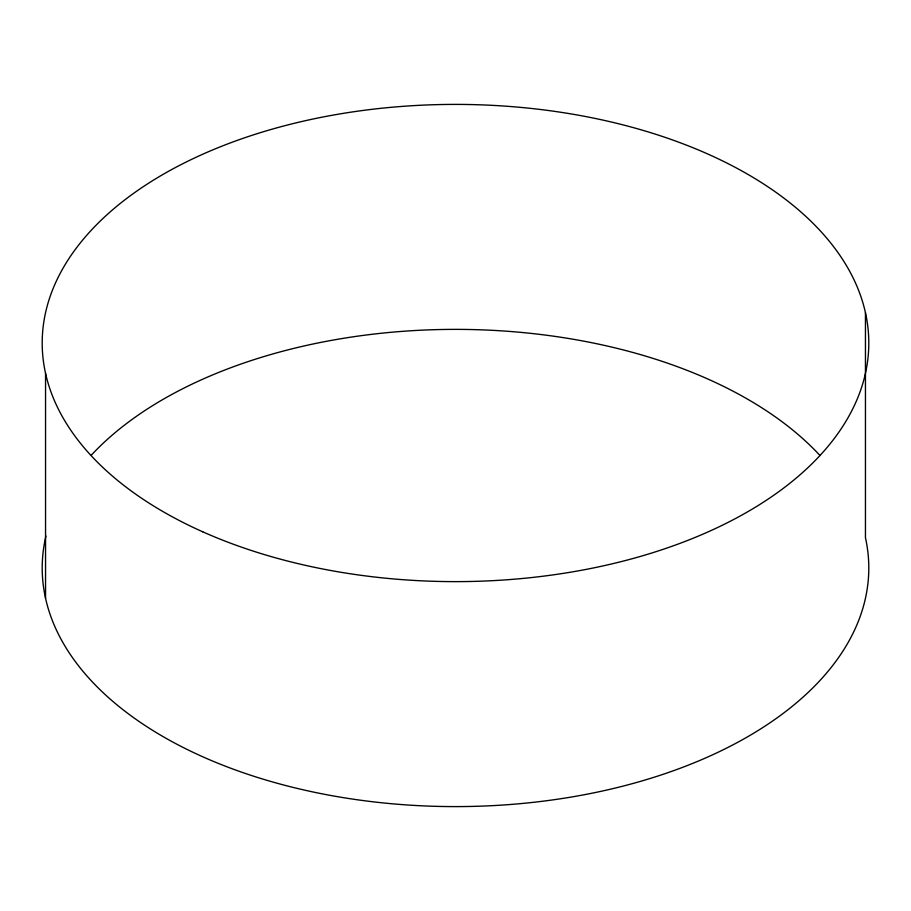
<?xml version="1.0" encoding="UTF-8"?>
<svg xmlns="http://www.w3.org/2000/svg" width="911" height="911" viewBox="0 0 911 911"><rect width="100%" height="100%" fill="white"/><g stroke="black" fill="none" stroke-linecap="round" stroke-linejoin="round"><path stroke-width="1.37" d="M865.45 312.724L865.45 537.695A413.298 238.614 0 0 1 454.008 806.599A413.298 238.614 0 0 1 45.937 535.987M45.55 373.305L45.55 598.276M91.442 455.033A413.298 238.614 0 0 1 455.99 329.372A413.298 238.614 0 0 1 820.014 455.534M202.72 531.796A413.298 238.614 0 0 0 865.063 375.013A413.298 238.614 0 0 0 298.717 122.233A413.298 238.614 0 0 0 202.72 531.796"/></g></svg>
